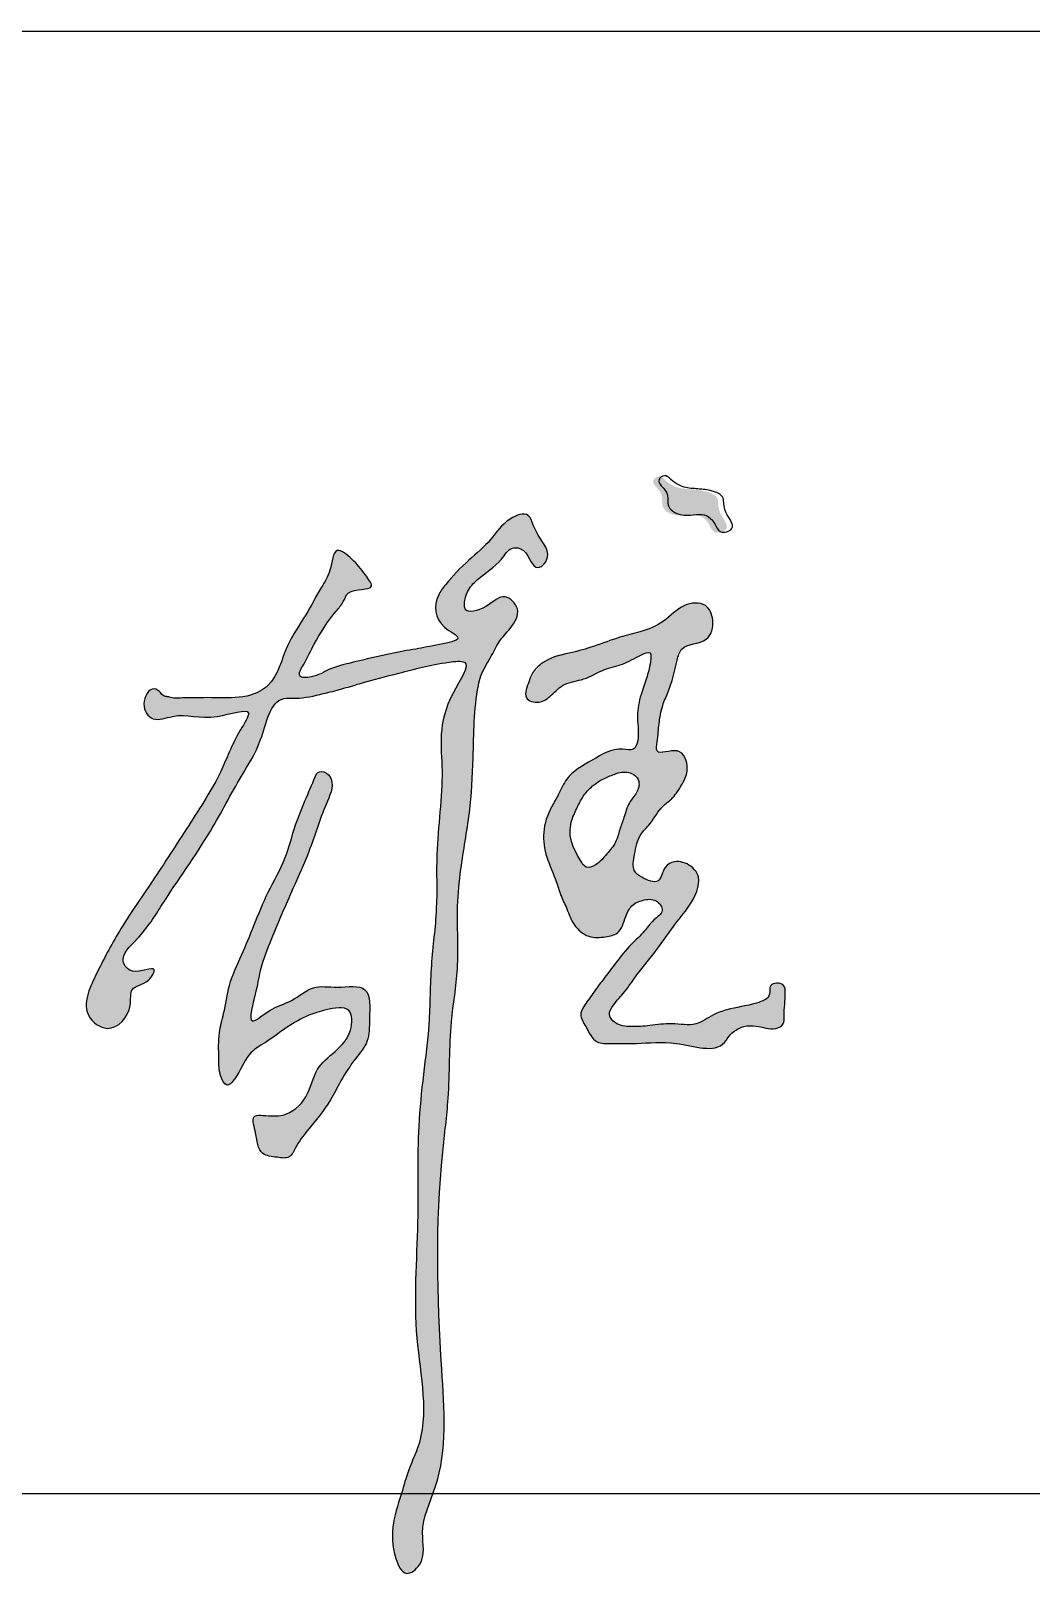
# Model space of a CAD drawing. Extents: x 28773 to 175644, y 7355 to 486294.
# Drawn here: x 152231 to 152915, y 23296 to 24355 of the extents above; entities that cross this region are included whole.
import ezdxf

# ---------------------------------------------------------------- set-up
doc = ezdxf.new("R2010")
doc.units = 0
doc.header["$LTSCALE"] = 1000
doc.header["$MEASUREMENT"] = 0
doc.layers.add('文字和字符', color=7, linetype='Continuous')

msp = doc.modelspace()

# ---------------------------------------------------------------- hatches: boundary and pattern name
h = msp.add_hatch(color=6)
edge = h.paths.add_edge_path()
edge.add_spline(control_points=[(152664, 24048.6), (152666.7, 24045.7), (152673.2, 24041.6), (152683.8, 24041.3), (152692.4, 24040.2), (152702.4, 24036.5), (152699.9, 24025.1), (152712.2, 24014.2), (152697.7, 24009.8), (152695.2, 24018.3), (152687.4, 24025.7), (152675.7, 24021.1), (152661.1, 24027.3), (152664.8, 24039.4), (152653.8, 24045.9), (152660.5, 24051.1), (152663.2, 24049.4), (152664, 24048.6)], knot_values=[0, 0, 0, 0, 9.941955, 17.81997, 26.06635, 32.772253, 40.050923, 51.788007, 58.187099, 64.698727, 70.459521, 83.166695, 93.225525, 101.466789, 109.786091, 113.761149, 116.674069, 116.674069, 116.674069, 116.674069], degree=3, periodic=0)
at = {"layer": '文字和字符'}
h = msp.add_hatch(color=6, dxfattribs=at)
edge = h.paths.add_edge_path()
edge.add_spline(control_points=[(152338.6, 23898.7), (152338.9, 23898.7), (152363.4, 23898.9), (152378.7, 23898.4), (152400.1, 23908.8), (152404.1, 23933.8), (152419.4, 23954), (152428.4, 23972.4), (152437.1, 23984.7), (152438.1, 24004.3), (152453.1, 23992.2), (152458, 23985.3), (152469.3, 23970.9), (152448.3, 23974.5), (152445.2, 23963.6), (152435.9, 23953.2), (152426, 23937.9), (152419.9, 23924.8), (152412.3, 23912.1), (152426.2, 23912.5), (152435.6, 23919.2), (152455, 23923.5), (152474, 23928.5), (152495, 23932.1), (152507.6, 23934.4), (152529.4, 23938.7), (152507.5, 23948.2), (152506.7, 23965.5), (152517.8, 23979.8), (152529.8, 23992.4), (152546.7, 24005.9), (152554.7, 24020.4), (152571.9, 24026.9), (152575.2, 24014.6), (152580, 24006.8), (152586.2, 23998), (152583.5, 23990.4), (152574.4, 23984.5), (152571.9, 24000), (152558.9, 24002.6), (152551.5, 23989.1), (152539, 23982.7), (152530.2, 23972.8), (152528, 23965.9), (152526.8, 23955.1), (152544.6, 23960.2), (152554.2, 23971.9), (152567.8, 23958.7), (152559.7, 23946.1), (152550.9, 23937.4), (152545.9, 23925.4), (152539.3, 23916.2), (152534.4, 23893), (152534.3, 23861.5), (152532, 23819.4), (152525.5, 23786), (152522.1, 23750.3), (152524.8, 23715.3), (152517, 23671.9), (152518.1, 23629.8), (152507.9, 23551), (152509.6, 23462.9), (152517.5, 23373.4), (152495.7, 23331.6), (152502.6, 23308.6), (152486.8, 23296), (152473.9, 23324.1), (152482.9, 23346.8), (152489.6, 23371.7), (152505.2, 23403.7), (152490.8, 23462.7), (152497.2, 23535.2), (152495, 23595.8), (152499.6, 23640.8), (152504.5, 23677.4), (152504.1, 23715.4), (152509.8, 23753.9), (152507.6, 23798), (152515.8, 23849.4), (152507.5, 23887.2), (152535.4, 23925.3), (152506.5, 23921.8), (152486.1, 23916.2), (152460.8, 23909.7), (152443.9, 23904.6), (152429.3, 23901), (152416.4, 23897.8), (152395.3, 23899.5), (152390.6, 23868.5), (152372.5, 23841.7), (152352.6, 23801.9), (152325.7, 23765.3), (152308.7, 23736.9), (152290.4, 23721.2), (152301.4, 23707.8), (152319.6, 23717.6), (152311.3, 23702.2), (152298.2, 23701.9), (152301.5, 23683.7), (152286, 23667.1), (152264, 23683.9), (152277.1, 23712.1), (152292.1, 23740.8), (152315.8, 23774.5), (152338.3, 23810.2), (152361.6, 23845.4), (152369.2, 23868.9), (152386.1, 23894.4), (152351.5, 23881), (152335, 23889.8), (152314.6, 23881), (152305.7, 23894), (152313.3, 23907.2), (152319.8, 23902.8), (152321.8, 23899.7), (152325.5, 23899.4), (152330, 23897.7), (152338.5, 23898.7), (152338.6, 23898.7)], knot_values=[0, 0, 0, 0, 30.010681, 59.710914, 78.593199, 120.407305, 154.524141, 185.004149, 203.061643, 222.774317, 238.80713, 258.455944, 270.333782, 293.330836, 302.766156, 314.154011, 351.592667, 373.783884, 384.727657, 395.744414, 413.857163, 437.957453, 474.261753, 498.637383, 521.996218, 540.039757, 556.440551, 586.981856, 599.46137, 631.292047, 659.861277, 686.798362, 704.454635, 714.77327, 731.806988, 745.746399, 755.60273, 762.331918, 783.607358, 794.2488, 808.935268, 839.224822, 854.000646, 861.29652, 870.524529, 890.282084, 910.927322, 927.245681, 946.958313, 963.356978, 980.390735, 1000.003082, 1009.515457, 1078.314372, 1130.678307, 1184.843128, 1219.935368, 1279.461792, 1329.992924, 1402.614913, 1454.086505, 1659.988392, 1772.185683, 1817.246483, 1847.677046, 1862.240127, 1879.608782, 1944.488332, 1967.79145, 1986.349178, 2091.415626, 2201.453187, 2292.790848, 2342.000053, 2390.03078, 2446.006624, 2499.916829, 2551.206876, 2630.928051, 2705.368541, 2736.511304, 2751.139397, 2799.882761, 2838.437816, 2856.100871, 2874.060326, 2900.839764, 2911.90203, 2956.44123, 2995.684828, 3055.617738, 3138.927419, 3179.415616, 3204.798199, 3217.112426, 3237.828089, 3249.032304, 3266.585733, 3281.97368, 3312.759311, 3333.895438, 3372.534497, 3420.293911, 3476.863372, 3540.284988, 3599.822241, 3643.146119, 3661.15915, 3690.737213, 3733.200125, 3751.837118, 3768.448916, 3785.656639, 3792.541545, 3796.752385, 3800.355287, 3806.580356, 3819.839144, 3819.839144, 3819.839144, 3819.839144], degree=3, periodic=0)
h = msp.add_hatch(color=6, dxfattribs=at)
edge = h.paths.add_edge_path()
edge.add_spline(control_points=[(152572, 23910.1), (152572, 23910.3), (152583.4, 23928.6), (152599.8, 23928.4), (152617.2, 23933.9), (152632.5, 23939.9), (152649, 23943.6), (152664.9, 23950), (152675.6, 23963), (152693.4, 23964.7), (152699.2, 23951), (152694.9, 23934.5), (152676.4, 23936.4), (152671.9, 23919.2), (152669.2, 23906.5), (152662.6, 23892.7), (152660.6, 23880.7), (152660.2, 23871.4), (152658, 23857.8), (152675.9, 23867.1), (152682.3, 23849.8), (152676.3, 23838.7), (152670.6, 23829.7), (152661.2, 23823.5), (152656.4, 23813.6), (152646.5, 23804.4), (152644.4, 23792.9), (152642, 23780.8), (152650.1, 23774.9), (152662.2, 23769.9), (152663.3, 23783), (152672.8, 23788.1), (152681.7, 23785), (152690.8, 23775.2), (152683.7, 23757.7), (152671.2, 23743.7), (152659.8, 23726), (152647.1, 23711.8), (152638.1, 23697.8), (152630.6, 23690.2), (152625.4, 23681.9), (152631.8, 23674.5), (152642.3, 23673.4), (152655.3, 23674.5), (152669.9, 23676.7), (152685.7, 23673.3), (152696.7, 23681.9), (152710.8, 23686.8), (152723.3, 23688), (152738, 23693.4), (152735.3, 23703.8), (152747, 23704.1), (152747.3, 23695.7), (152746.8, 23688.8), (152746.3, 23682), (152746.5, 23674.9), (152737.9, 23670.7), (152729, 23674.7), (152717.4, 23674.4), (152709.7, 23669.4), (152701.1, 23654.3), (152673.1, 23665), (152648.8, 23661.7), (152631.1, 23662.5), (152616.4, 23661.9), (152611.9, 23672.8), (152605.4, 23682.3), (152612.3, 23691.4), (152617.7, 23699.4), (152624.4, 23708.2), (152632.2, 23718.4), (152640.4, 23729.5), (152650.8, 23738.1), (152656, 23746.6), (152665.6, 23752.3), (152658.8, 23761.7), (152650.2, 23760.6), (152641.9, 23757.3), (152637.4, 23748.3), (152634.7, 23737.2), (152623.2, 23734.8), (152612, 23734.1), (152601.9, 23742.9), (152598.3, 23754.1), (152593.4, 23763.5), (152590.1, 23775.8), (152583.4, 23789.1), (152580.5, 23807.1), (152585.7, 23821.6), (152592.7, 23832.9), (152598.2, 23846.7), (152615.6, 23855.9), (152630.2, 23865.3), (152644.5, 23861.7), (152647.7, 23874.2), (152644.9, 23885.9), (152648.1, 23899.9), (152652.5, 23912.3), (152654.7, 23920.4), (152656, 23931.2), (152645, 23926.4), (152637.1, 23921.3), (152622.2, 23918.4), (152610.5, 23910.5), (152596.1, 23909.4), (152587.8, 23900.5), (152579.8, 23894.5), (152566.1, 23896.6), (152571.9, 23910), (152572, 23910.1)], knot_values=[0, 0, 0, 0, 24.512001, 49.882294, 72.277412, 98.738469, 118.409447, 143.109669, 167.776883, 187.618262, 203.042037, 222.126752, 247.275306, 258.48372, 289.86628, 303.795246, 321.379231, 338.707377, 347.328395, 366.307106, 385.237264, 403.506228, 418.562709, 428.786369, 449.648574, 463.118664, 483.023077, 498.54091, 507.708607, 523.614939, 538.272825, 548.331434, 564.446663, 573.613544, 601.356343, 627.727416, 655.753502, 687.468657, 707.386499, 724.030195, 733.822997, 742.988374, 758.369859, 776.521682, 797.368312, 820.285411, 838.875384, 852.53501, 881.495768, 896.424896, 904.484831, 916.221913, 924.49056, 934.624145, 946.353648, 953.359124, 961.492881, 980.267656, 992.004738, 1008.557493, 1015.80342, 1061.650078, 1099.490071, 1123.473109, 1136.892554, 1154.792681, 1167.453766, 1180.555905, 1196.223819, 1209.542153, 1226.270416, 1249.735518, 1266.970627, 1281.05191, 1293.130439, 1303.91699, 1316.71909, 1326.731209, 1339.888064, 1357.279911, 1369.076666, 1385.0742, 1402.881823, 1419.32573, 1433.82478, 1447.087554, 1471.921893, 1495.500471, 1520.791964, 1533.894554, 1550.83807, 1581.024251, 1611.984954, 1621.45011, 1633.096343, 1654.387173, 1674.742462, 1691.115782, 1707.380906, 1715.678547, 1723.570803, 1743.940975, 1761.902668, 1783.344225, 1802.439161, 1818.418402, 1831.919163, 1844.453477, 1860.498716, 1860.498716, 1860.498716, 1860.498716], degree=3, periodic=0)
edge = h.paths.add_edge_path(flags=16)
edge.add_spline(control_points=[(152626.4, 23844.8), (152626.2, 23844.7), (152614.6, 23839), (152609.1, 23831.7), (152604.4, 23822.8), (152600.6, 23814.8), (152599.8, 23806.1), (152601.1, 23798.6), (152604.3, 23792.4), (152607.3, 23787.4), (152610.6, 23781.3), (152619.5, 23784.8), (152624.9, 23791.7), (152631.8, 23799.3), (152633.7, 23808.5), (152637.3, 23817.2), (152639.5, 23826.6), (152645.9, 23833.2), (152648.2, 23840.9), (152643.7, 23847.2), (152636.2, 23848.3), (152631.5, 23846.9), (152626.4, 23844.8), (152626.4, 23844.8)], knot_values=[0, 0, 0, 0, 17.49913, 30.768414, 43.809406, 57.820521, 67.761158, 79.395962, 89.172864, 96.402516, 104.532234, 113.624822, 128.719094, 142.570854, 155.091253, 167.081152, 182.063386, 194.044375, 204.792336, 212.007375, 223.839632, 231.821798, 237.531752, 237.531752, 237.531752, 237.531752], degree=3, periodic=0)
h = msp.add_hatch(color=6, dxfattribs=at)
edge = h.paths.add_edge_path()
edge.add_spline(control_points=[(152426.7, 23846.7), (152426.6, 23846.5), (152418.3, 23826.9), (152411.9, 23811.7), (152405.9, 23787.6), (152393.3, 23766.4), (152384.3, 23743.7), (152375.5, 23722.5), (152366.5, 23703), (152364, 23684.7), (152359.3, 23668.5), (152360.1, 23653.3), (152359.8, 23642), (152365.5, 23630.8), (152375.5, 23643.9), (152379.1, 23655.7), (152394.4, 23664.3), (152406.5, 23673.6), (152420.1, 23681.6), (152433.4, 23685.4), (152451.5, 23689), (152451.2, 23660.7), (152425.7, 23651.3), (152422, 23624.9), (152405.9, 23611.6), (152393.5, 23612.9), (152381.6, 23613.5), (152386.2, 23599.4), (152386.4, 23586), (152399.1, 23584.6), (152408.8, 23582.9), (152413.2, 23593.6), (152422.7, 23605.7), (152435, 23620), (152443.5, 23637.9), (152452.2, 23650.8), (152463.2, 23663.7), (152462.5, 23679.8), (152464.5, 23703.8), (152441, 23699.5), (152423.9, 23702.9), (152409.8, 23690.1), (152396.2, 23687.3), (152377.5, 23670.7), (152386, 23698.8), (152388.2, 23714.6), (152397.9, 23739.1), (152408.9, 23765), (152423.1, 23795.5), (152430.1, 23820.3), (152439.6, 23839.2), (152433.6, 23849.5), (152426.7, 23846.8), (152426.7, 23846.7)], knot_values=[0, 0, 0, 0, 24.542793, 52.435959, 85.650583, 121.512598, 155.916917, 186.540407, 217.474406, 244.606868, 263.102829, 287.388558, 305.597528, 314.527085, 327.332873, 353.193682, 372.630675, 395.352625, 418.617204, 435.772151, 457.249665, 475.959444, 524.49024, 552.742939, 580.507685, 599.437854, 607.362997, 621.159879, 644.090151, 657.95728, 669.398503, 679.892715, 700.008206, 736.031643, 756.664286, 782.242284, 801.590045, 823.390719, 851.090423, 877.54929, 900.135028, 924.011869, 947.574779, 965.855715, 994.232281, 1016.328926, 1045.309406, 1098.032674, 1136.336698, 1183.774373, 1208.195694, 1217.866995, 1225.149506, 1225.149506, 1225.149506, 1225.149506], degree=3, periodic=0)

# ---------------------------------------------------------------- linework, layer by layer
for p, q in [((145644.1, 24354.6), (153644.1, 24354.6)), ((145644.1, 23354.6), (153644.1, 23354.6))]:
    msp.add_line(p, q)
at = {"layer": '文字和字符', "color": 6}
for points, start_tangent, end_tangent in [([(152667.9, 24049), (152678.1, 24042.7), (152687.4, 24041.5), (152697.2, 24040), (152704.2, 24036.1), (152705.8, 24027.5), (152710.5, 24014.2), (152703.1, 24012.2), (152698.4, 24018.5), (152693.3, 24023.2), (152678.1, 24023.6), (152667.5, 24029.4), (152665.9, 24039.2), (152660.9, 24047.8), (152664.8, 24050.5), (152667.9, 24049)], (0.676765, -0.736199), (0.676765, -0.736199)), ([(152338.6, 23898.7), (152360.3, 23898.7), (152381.6, 23900.5), (152393.5, 23907.1), (152406.8, 23934.1), (152419.3, 23955.3), (152430.1, 23974.4), (152435.9, 23986), (152440.9, 23999.3), (152450.9, 23993.5), (152460.1, 23982.7), (152464.2, 23975.2), (152448.4, 23970.2), (152445, 23964.4), (152440.1, 23957.8), (152425.1, 23935.3), (152417.7, 23921.2), (152415.2, 23913.7), (152423.1, 23912.9), (152435.1, 23917.9), (152451.8, 23922.9), (152477.2, 23928.8), (152494.5, 23932), (152511.1, 23935.1), (152523.3, 23939.5), (152514.1, 23947), (152510, 23968.6), (152515, 23976.1), (152530.8, 23992.7), (152545.7, 24006.8), (152559.1, 24020.9), (152571.5, 24023.4), (152574.9, 24016.8), (152580.7, 24006), (152584.8, 23996.8), (152582.3, 23990.2), (152578.2, 23987.7), (152568.2, 23999.3), (152560.7, 24001), (152553.2, 23993.5), (152536.6, 23979.4), (152529.9, 23971.1), (152528.3, 23966.1), (152528.3, 23959.4), (152542.4, 23961.1), (152555.7, 23967.7), (152564, 23959.4), (152559.1, 23946.1), (152551.6, 23937), (152545.7, 23926.2), (152539.1, 23913.7), (152537.4, 23907.1), (152533.8, 23857.6), (152531.2, 23820), (152525.4, 23781.4), (152523.2, 23756.2), (152523, 23713.3), (152519, 23677.1), (152516.7, 23624.8), (152513, 23587.9), (152512.3, 23439.5), (152507.9, 23358.8), (152499.2, 23327.5), (152497, 23305.7), (152488.3, 23299.9), (152481, 23310), (152485.4, 23356.6), (152490.5, 23372.6), (152495.6, 23385), (152495.3, 23460.7), (152495.8, 23540), (152496.6, 23605.8), (152499.8, 23641.1), (152503.5, 23675.5), (152505.2, 23715.8), (152508.6, 23754.5), (152509, 23791.5), (152512.5, 23848.8), (152520.1, 23901.9), (152527.8, 23923), (152517.3, 23923), (152483, 23915.5), (152456.1, 23908.3), (152443.9, 23904.7), (152431.3, 23901.5), (152412.3, 23898.4), (152404.3, 23898.1), (152388.5, 23870.1), (152375.4, 23845.1), (152354.2, 23807.5), (152321.2, 23757.3), (152304, 23733.7), (152294.6, 23718.1), (152300.8, 23711.8), (152315.7, 23712.6), (152311.8, 23705.5), (152300.8, 23699.2), (152299.3, 23688.3), (152283.6, 23672.6), (152271, 23681.2), (152275.7, 23708.7), (152291.9, 23739), (152314.4, 23773.1), (152339.3, 23811.4), (152361.2, 23848.2), (152374.6, 23876.5), (152380.1, 23888.2), (152358.9, 23885.9), (152328.3, 23885.9), (152315, 23884.3), (152308.7, 23894.5), (152315.7, 23904.7), (152320, 23902.2), (152322.2, 23900), (152324.7, 23899.4), (152329.1, 23898.5), (152338.6, 23898.7)], (1, 0), (1, 0)), ([(152572, 23910.1), (152583.2, 23923.8), (152600.6, 23929.4), (152616.1, 23933.8), (152634.1, 23940), (152647.8, 23943.7), (152664, 23951.1), (152678.3, 23961.7), (152692.6, 23961.7), (152697.6, 23951.8), (152693.2, 23938.7), (152676.4, 23931.9), (152673.3, 23924.4), (152667.1, 23902.7), (152663.4, 23893.4), (152660.9, 23880.9), (152659.6, 23868.5), (152659.6, 23862.3), (152673.3, 23862.3), (152680.2, 23850.5), (152675.8, 23838.1), (152669.3, 23829.4), (152663.7, 23824.6), (152654.7, 23812.6), (152648.4, 23805.1), (152644.1, 23791.5), (152644.1, 23780.3), (152649.1, 23775.9), (152660.3, 23773.5), (152665.2, 23782.8), (152671.4, 23786.5), (152682.6, 23783.4), (152687, 23778.4), (152683, 23758.9), (152671.7, 23743.6), (152659.9, 23727.1), (152645.8, 23709.2), (152637.3, 23697.6), (152629.7, 23688.4), (152627, 23681.8), (152630.8, 23676.5), (152641.6, 23673.8), (152654.6, 23674.5), (152669.6, 23675.7), (152686.1, 23675.7), (152698, 23681.8), (152707.3, 23685.3), (152727.6, 23689.9), (152736.4, 23696), (152737.2, 23701.8), (152745.7, 23702.2), (152747.2, 23696.4), (152746.8, 23689.1), (152746.4, 23680.7), (152745.7, 23675.7), (152740.7, 23672.6), (152727.2, 23674.2), (152718.8, 23673.8), (152708.8, 23667.2), (152705.7, 23663), (152672.7, 23662.3), (152645.4, 23662.3), (152628.1, 23662.3), (152618.5, 23663.4), (152610.8, 23673.8), (152607.4, 23682.2), (152611.6, 23690.7), (152618.1, 23699.9), (152623.9, 23707.5), (152631.2, 23717.1), (152642, 23730.2), (152650.8, 23739), (152657.3, 23746.7), (152663.1, 23753.2), (152658.9, 23759.7), (152649.6, 23760.1), (152643.1, 23757.1), (152638.1, 23749), (152632.4, 23737.9), (152624.3, 23735.2), (152612.8, 23735.6), (152602.8, 23743.6), (152597.8, 23754.4), (152593.6, 23763.9), (152590.6, 23773), (152584.2, 23789.7), (152582, 23806.6), (152587.4, 23824), (152592, 23832.2), (152597.8, 23843), (152615.2, 23856), (152636.2, 23863.4), (152643.1, 23863.4), (152646.5, 23871), (152646.1, 23886.4), (152648.6, 23900.8), (152652.3, 23912), (152655, 23923.4), (152654.6, 23929.4), (152649, 23928.1), (152635.8, 23921.7), (152623.5, 23917.9), (152609.4, 23911.5), (152596.2, 23907.7), (152587.2, 23900.4), (152578.7, 23895.7), (152570.2, 23898.7), (152572, 23910.1)], (0.284283, 0.95874), (0.284283, 0.95874)), ([(152426.7, 23846.7), (152419.8, 23830.4), (152412.4, 23811.7), (152405.1, 23788.9), (152393.7, 23765.7), (152383.9, 23742.9), (152375.4, 23722.6), (152367.2, 23701.9), (152363.2, 23682.7), (152360.3, 23669.7), (152359.9, 23652.2), (152361.5, 23639.2), (152365.2, 23633.9), (152372.1, 23640), (152381.9, 23655.9), (152393.3, 23664), (152406.7, 23673.4), (152421.4, 23681.5), (152433.2, 23685.2), (152448.7, 23684.8), (152449.9, 23671.3), (152427.4, 23644.6), (152419.4, 23625.8), (152403.8, 23613.3), (152390.1, 23613.1), (152384.5, 23612.5), (152384.7, 23602.6), (152390.1, 23586.9), (152399.8, 23584.4), (152408, 23584.7), (152412.3, 23590.9), (152420.6, 23602.8), (152436.2, 23623.6), (152443.3, 23636.6), (152453.5, 23652), (152461.2, 23663.6), (152462.9, 23679.2), (152459.8, 23699), (152440.9, 23700.8), (152424.6, 23700.3), (152409.7, 23691.7), (152394.3, 23684.5), (152383, 23677.7), (152385.3, 23698), (152388.6, 23713.6), (152395.7, 23733.3), (152410.6, 23768.2), (152421.5, 23793.6), (152433.2, 23825.7), (152436.7, 23842.9), (152431.8, 23847.9), (152426.7, 23846.7)], (-0.394162, -0.919041), (-0.394162, -0.919041)), ([(152626.4, 23844.8), (152615.5, 23838.4), (152609.1, 23831.3), (152604.6, 23823), (152600.9, 23813.7), (152600.1, 23806.6), (152601.6, 23798.3), (152604.6, 23791.9), (152607.2, 23787.4), (152611, 23782.9), (152617.4, 23784.4), (152625.2, 23791.9), (152631.2, 23800), (152634, 23808.5), (152636.9, 23816.7), (152640.6, 23826.8), (152645.5, 23833.9), (152647, 23841.5), (152644, 23845.8), (152635.7, 23847.8), (152630.2, 23846.3), (152626.4, 23844.8)], (-0.928724, -0.370772), (-0.928724, -0.370772))]:
    msp.add_spline(points, degree=3, dxfattribs=dict(at, start_tangent=start_tangent, end_tangent=end_tangent))

doc.saveas('drawing.dxf')
